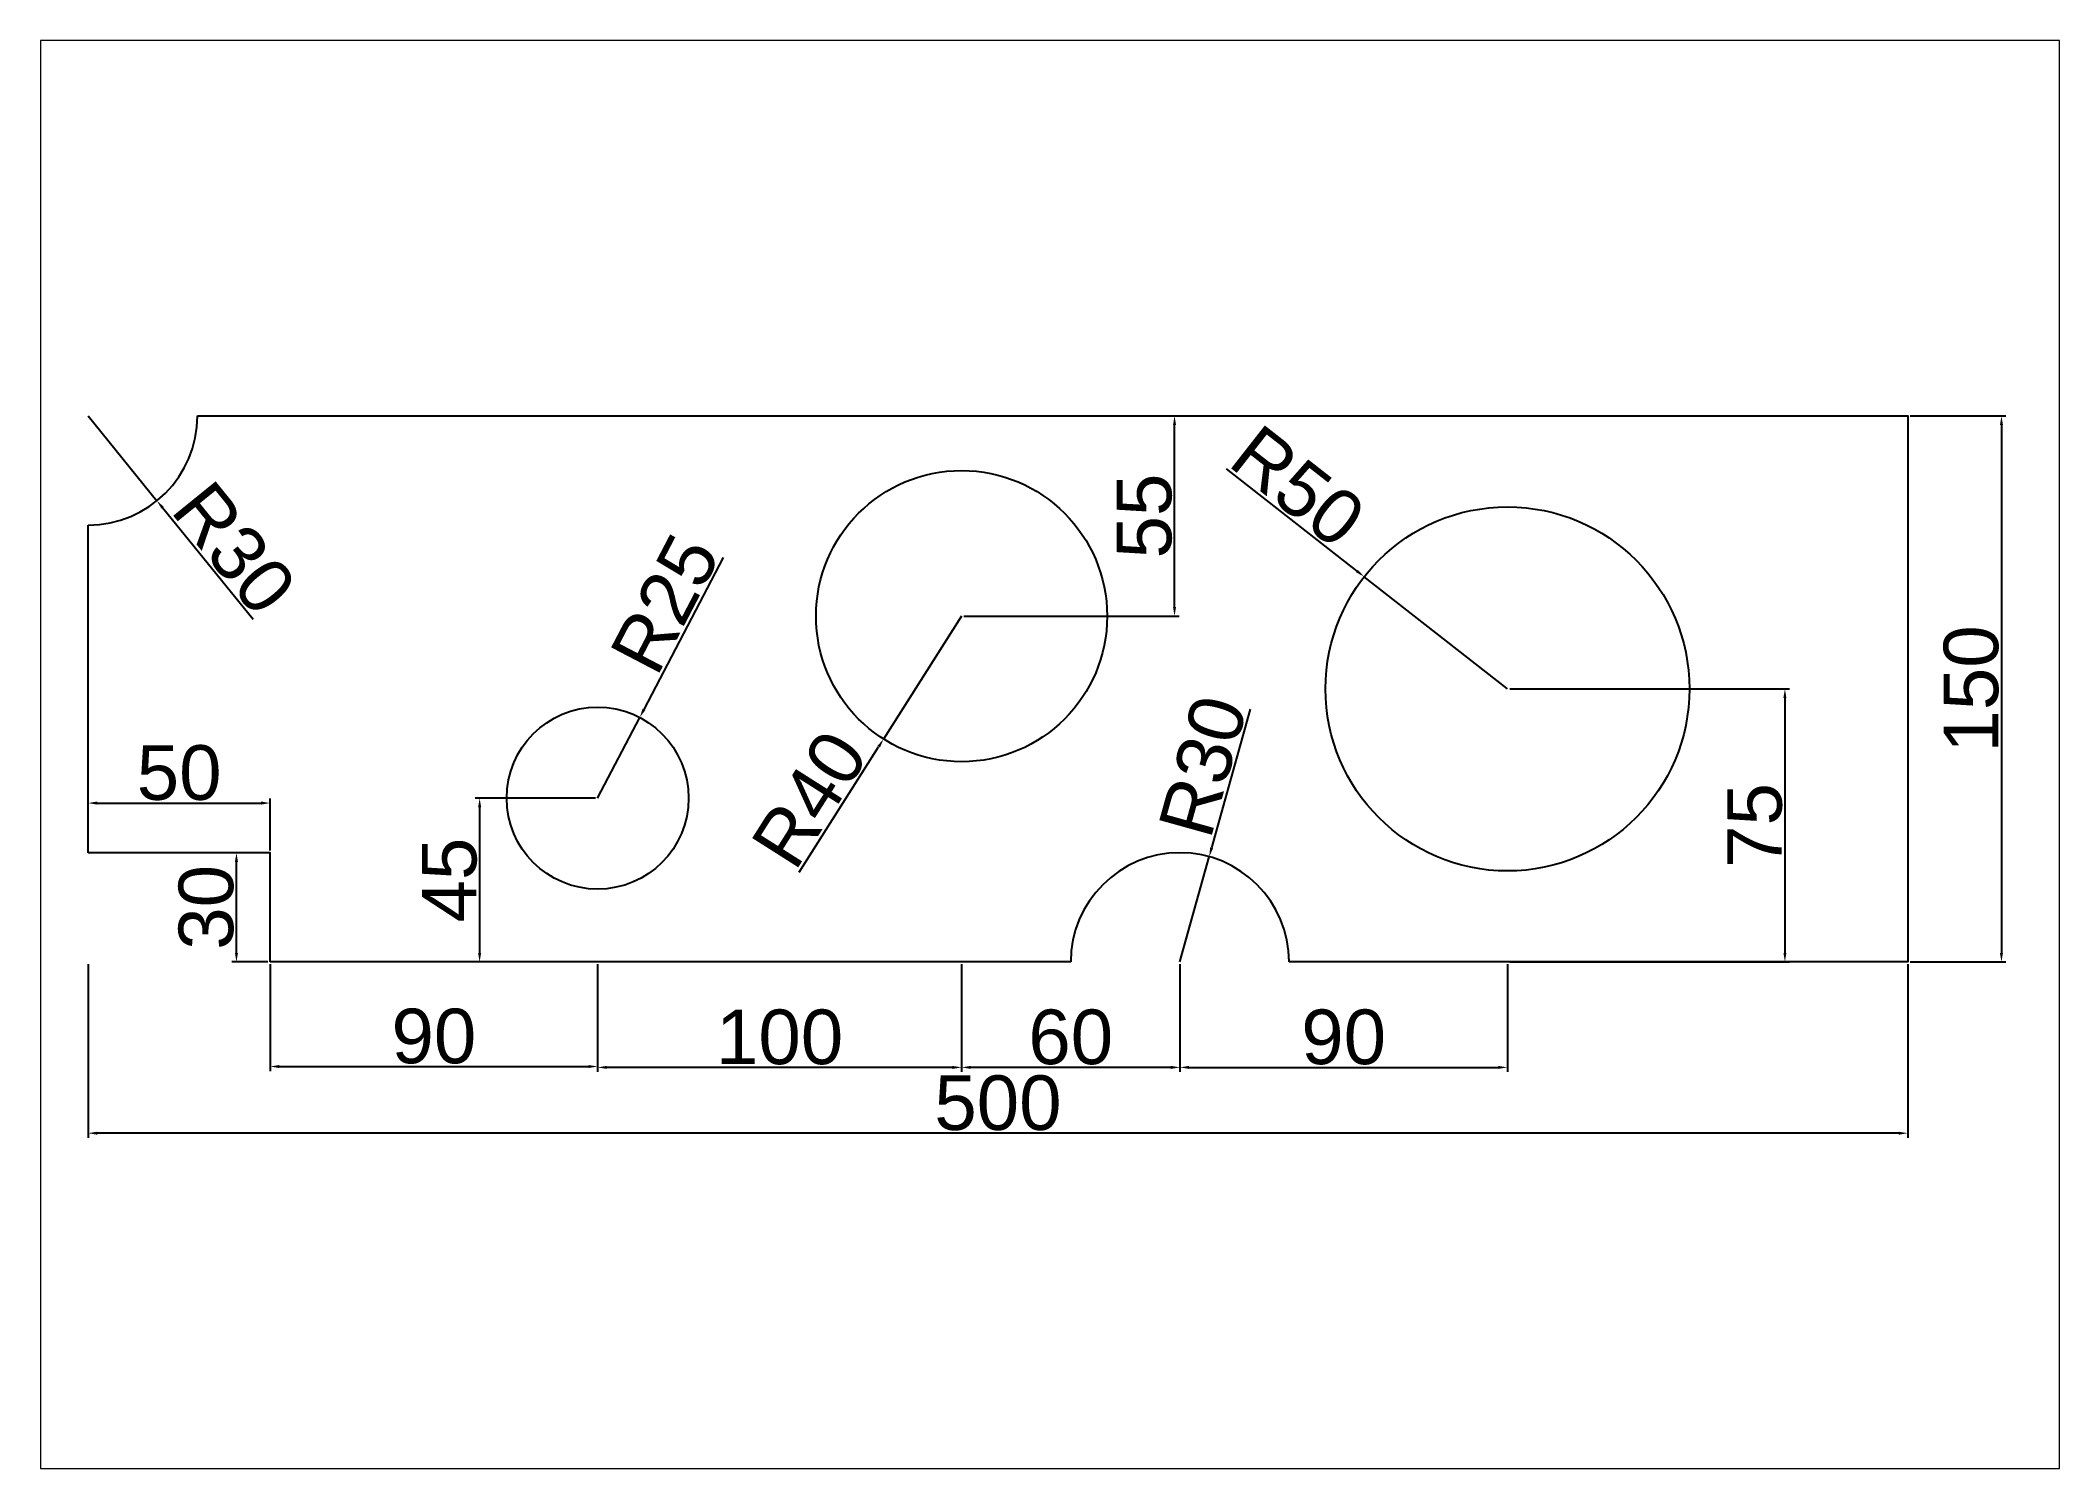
# Paper-space layout 'Layout7' of a CAD drawing. Header units: millimetres. Extents: x 30 to 267, y 21 to 189.
# The model-space entities are those that its viewports show. They can reach past a viewport. Long polylines and large blocks are cut down to what shows.
import ezdxf

# ---------------------------------------------------------------- set-up
doc = ezdxf.new("R2010")
doc.units = ezdxf.units.MM
doc.styles.get("Standard").update_dxf_attribs({"font": 'arial.ttf'})
doc.dimstyles.new('ISO-25', dxfattribs={"dimtxt": 2.5, "dimasz": 2.5, "dimexe": 1.25, "dimexo": 0.625, "dimtad": 1, "dimtxsty": 'Standard', "dimcen": 2.5, "dimadec": 0, "dimazin": 0, "dimtfac": 1, "dimtmove": 0, "dimatfit": 3, "dimfxl": 1, "dimarcsym": 0})

# ---------------------------------------------------------------- blocks, each defined once
blk = doc.blocks.new('*D158')
at = {"color": 0, "lineweight": -2, "transparency": 16777216}
for p, q in [((1595.58, 744.16), (1595.58, 758.43)), ((1598.08, 757.18), (1643.08, 757.18)), ((1645.58, 744.16), (1645.58, 758.43))]:
    blk.add_line(p, q, dxfattribs=at)
at = {"color": 0, "transparency": 16777216}
for points in [[(1598.08, 757.6), (1598.08, 756.76), (1595.58, 757.18)], [(1643.08, 757.6), (1643.08, 756.76), (1645.58, 757.18)]]:
    blk.add_solid(points, dxfattribs=at)
at = {"layer": 'Defpoints', "color": 0, "transparency": 16777216}
for p in [(1645.58, 757.18), (1595.58, 743.53), (1645.58, 743.53)]:
    blk.add_point(p, dxfattribs=at)
at = {"color": 0, "transparency": 16777216, "insert": (1620.58, 765.46), "char_height": 15, "attachment_point": 5}
blk.add_mtext('50', dxfattribs=at)
blk = doc.blocks.new('*D159')
at = {"color": 0, "lineweight": -2, "transparency": 16777216}
for p, q in [((1644.96, 743.53), (1635.08, 743.53)), ((1636.33, 716.03), (1636.33, 741.03)), ((1644.96, 713.53), (1635.08, 713.53))]:
    blk.add_line(p, q, dxfattribs=at)
at = {"color": 0, "transparency": 16777216}
for points in [[(1635.91, 741.03), (1636.74, 741.03), (1636.33, 743.53)], [(1635.91, 716.03), (1636.74, 716.03), (1636.33, 713.53)]]:
    blk.add_solid(points, dxfattribs=at)
at = {"layer": 'Defpoints', "color": 0, "transparency": 16777216}
for p in [(1636.33, 743.53), (1645.58, 743.53), (1645.58, 713.53)]:
    blk.add_point(p, dxfattribs=at)
at = {"color": 0, "transparency": 16777216, "insert": (1628.04, 728.53), "char_height": 15, "attachment_point": 5, "rotation": 90}
blk.add_mtext('30', dxfattribs=at)
blk = doc.blocks.new('*D149')
at = {"color": 0, "lineweight": -2, "transparency": 16777216}
for p, q in [((1645.58, 712.91), (1645.58, 683.56)), ((1735.58, 712.91), (1735.58, 683.56)), ((1648.08, 684.81), (1733.08, 684.81))]:
    blk.add_line(p, q, dxfattribs=at)
at = {"color": 0, "transparency": 16777216}
for points in [[(1648.08, 685.22), (1648.08, 684.39), (1645.58, 684.81)], [(1733.08, 685.22), (1733.08, 684.39), (1735.58, 684.81)]]:
    blk.add_solid(points, dxfattribs=at)
at = {"layer": 'Defpoints', "color": 0, "transparency": 16777216}
for p in [(1645.58, 713.53), (1735.58, 713.53), (1735.58, 684.81)]:
    blk.add_point(p, dxfattribs=at)
at = {"color": 0, "transparency": 16777216, "insert": (1690.58, 693.09), "char_height": 15, "attachment_point": 5}
blk.add_mtext('90', dxfattribs=at)
blk = doc.blocks.new('*D150')
at = {"color": 0, "lineweight": -2, "transparency": 16777216}
for p, q in [((1734.96, 758.53), (1701.9, 758.53)), ((1703.15, 756.03), (1703.15, 716.03)), ((1734.96, 713.53), (1701.9, 713.53))]:
    blk.add_line(p, q, dxfattribs=at)
at = {"color": 0, "transparency": 16777216}
for points in [[(1702.73, 756.03), (1703.56, 756.03), (1703.15, 758.53)], [(1702.73, 716.03), (1703.56, 716.03), (1703.15, 713.53)]]:
    blk.add_solid(points, dxfattribs=at)
at = {"layer": 'Defpoints', "color": 0, "transparency": 16777216}
for p in [(1735.58, 758.53), (1703.15, 713.53), (1735.58, 713.53)]:
    blk.add_point(p, dxfattribs=at)
at = {"color": 0, "transparency": 16777216, "insert": (1694.89, 736.03), "char_height": 15, "attachment_point": 5, "rotation": 90}
blk.add_mtext('45', dxfattribs=at)
blk = doc.blocks.new('*D151')
at = {"color": 0, "lineweight": -2, "transparency": 16777216}
for p, q in [((1836.21, 863.53), (1895.35, 863.53)), ((1894.1, 811.03), (1894.1, 861.03)), ((1836.21, 808.53), (1895.35, 808.53))]:
    blk.add_line(p, q, dxfattribs=at)
at = {"color": 0, "transparency": 16777216}
for points in [[(1893.69, 861.03), (1894.52, 861.03), (1894.1, 863.53)], [(1893.69, 811.03), (1894.52, 811.03), (1894.1, 808.53)]]:
    blk.add_solid(points, dxfattribs=at)
at = {"layer": 'Defpoints', "color": 0, "transparency": 16777216}
for p in [(1835.58, 863.53), (1894.1, 863.53), (1835.58, 808.53)]:
    blk.add_point(p, dxfattribs=at)
at = {"color": 0, "transparency": 16777216, "insert": (1885.85, 836.03), "char_height": 15, "attachment_point": 5, "rotation": 90}
blk.add_mtext('55', dxfattribs=at)
blk = doc.blocks.new('*D152')
at = {"color": 0, "lineweight": -2, "transparency": 16777216}
for p, q in [((1735.58, 712.91), (1735.58, 683.32)), ((1835.58, 712.91), (1835.58, 683.32)), ((1833.08, 684.57), (1738.08, 684.57))]:
    blk.add_line(p, q, dxfattribs=at)
at = {"color": 0, "transparency": 16777216}
for points in [[(1738.08, 684.98), (1738.08, 684.15), (1735.58, 684.57)], [(1833.08, 684.98), (1833.08, 684.15), (1835.58, 684.57)]]:
    blk.add_solid(points, dxfattribs=at)
at = {"layer": 'Defpoints', "color": 0, "transparency": 16777216}
for p in [(1735.58, 713.53), (1835.58, 713.53), (1735.58, 684.57)]:
    blk.add_point(p, dxfattribs=at)
at = {"color": 0, "transparency": 16777216, "insert": (1785.58, 692.85), "char_height": 15, "attachment_point": 5}
blk.add_mtext('100', dxfattribs=at)
blk = doc.blocks.new('*D160')
at = {"color": 0, "lineweight": -2, "transparency": 16777216}
for p, q in [((1835.58, 712.91), (1835.58, 683.32)), ((1895.58, 712.91), (1895.58, 683.32)), ((1893.08, 684.57), (1838.08, 684.57))]:
    blk.add_line(p, q, dxfattribs=at)
at = {"color": 0, "transparency": 16777216}
for points in [[(1838.08, 684.98), (1838.08, 684.15), (1835.58, 684.57)], [(1893.08, 684.98), (1893.08, 684.15), (1895.58, 684.57)]]:
    blk.add_solid(points, dxfattribs=at)
at = {"layer": 'Defpoints', "color": 0, "transparency": 16777216}
for p in [(1835.58, 713.53), (1895.58, 713.53), (1835.58, 684.57)]:
    blk.add_point(p, dxfattribs=at)
at = {"color": 0, "transparency": 16777216, "insert": (1865.58, 692.85), "char_height": 15, "attachment_point": 5}
blk.add_mtext('60', dxfattribs=at)
blk = doc.blocks.new('*D153')
at = {"color": 0, "lineweight": -2, "transparency": 16777216}
for p, q in [((1895.58, 712.91), (1895.58, 683.32)), ((1985.58, 712.91), (1985.58, 683.32)), ((1898.08, 684.57), (1983.08, 684.57))]:
    blk.add_line(p, q, dxfattribs=at)
at = {"color": 0, "transparency": 16777216}
for points in [[(1898.08, 684.98), (1898.08, 684.15), (1895.58, 684.57)], [(1983.08, 684.98), (1983.08, 684.15), (1985.58, 684.57)]]:
    blk.add_solid(points, dxfattribs=at)
at = {"layer": 'Defpoints', "color": 0, "transparency": 16777216}
for p in [(1895.58, 713.53), (1985.58, 713.53), (1985.58, 684.57)]:
    blk.add_point(p, dxfattribs=at)
at = {"color": 0, "transparency": 16777216, "insert": (1940.58, 692.85), "char_height": 15, "attachment_point": 5}
blk.add_mtext('90', dxfattribs=at)
blk = doc.blocks.new('*D154')
at = {"color": 0, "lineweight": -2, "transparency": 16777216}
for p, q in [((1986.21, 788.53), (2063.08, 788.53)), ((2061.83, 786.03), (2061.83, 716.03)), ((1986.21, 713.53), (2063.08, 713.53))]:
    blk.add_line(p, q, dxfattribs=at)
at = {"color": 0, "transparency": 16777216}
for points in [[(2061.41, 786.03), (2062.24, 786.03), (2061.83, 788.53)], [(2061.41, 716.03), (2062.24, 716.03), (2061.83, 713.53)]]:
    blk.add_solid(points, dxfattribs=at)
at = {"layer": 'Defpoints', "color": 0, "transparency": 16777216}
for p in [(1985.58, 788.53), (1985.58, 713.53), (2061.83, 713.53)]:
    blk.add_point(p, dxfattribs=at)
at = {"color": 0, "transparency": 16777216, "insert": (2053.57, 751.03), "char_height": 15, "attachment_point": 5, "rotation": 90}
blk.add_mtext('75', dxfattribs=at)
blk = doc.blocks.new('*D161')
at = {"color": 0, "lineweight": -2, "transparency": 16777216}
for p, q in [((2096.21, 863.53), (2122.58, 863.53)), ((2121.33, 861.03), (2121.33, 716.03)), ((2096.21, 713.53), (2122.58, 713.53))]:
    blk.add_line(p, q, dxfattribs=at)
at = {"color": 0, "transparency": 16777216}
for points in [[(2120.91, 861.03), (2121.75, 861.03), (2121.33, 863.53)], [(2120.91, 716.03), (2121.75, 716.03), (2121.33, 713.53)]]:
    blk.add_solid(points, dxfattribs=at)
at = {"layer": 'Defpoints', "color": 0, "transparency": 16777216}
for p in [(2095.58, 863.53), (2095.58, 713.53), (2121.33, 713.53)]:
    blk.add_point(p, dxfattribs=at)
at = {"color": 0, "transparency": 16777216, "insert": (2113.05, 788.53), "char_height": 15, "attachment_point": 5, "rotation": 90}
blk.add_mtext('150', dxfattribs=at)
blk = doc.blocks.new('*D155')
at = {"color": 0, "lineweight": -2, "transparency": 16777216}
for p, q in [((1595.58, 712.91), (1595.58, 665.24)), ((2095.58, 712.91), (2095.58, 665.24)), ((2093.08, 666.49), (1598.08, 666.49))]:
    blk.add_line(p, q, dxfattribs=at)
at = {"color": 0, "transparency": 16777216}
for points in [[(1598.08, 666.9), (1598.08, 666.07), (1595.58, 666.49)], [(2093.08, 666.9), (2093.08, 666.07), (2095.58, 666.49)]]:
    blk.add_solid(points, dxfattribs=at)
at = {"layer": 'Defpoints', "color": 0, "transparency": 16777216}
for p in [(1595.58, 713.53), (2095.58, 713.53), (1595.58, 666.49)]:
    blk.add_point(p, dxfattribs=at)
at = {"color": 0, "transparency": 16777216, "insert": (1845.58, 674.77), "char_height": 15, "attachment_point": 5}
blk.add_mtext('500', dxfattribs=at)
blk = doc.blocks.new('*D162')
at = {"color": 0, "lineweight": -2, "transparency": 16777216}
for p, q in [((1595.58, 863.53), (1614.47, 840.23)), ((1640.95, 807.57), (1616.05, 838.28))]:
    blk.add_line(p, q, dxfattribs=at)
at = {"color": 0, "transparency": 16777216}
blk.add_solid([(1616.37, 838.55), (1615.72, 838.02), (1614.47, 840.23)], dxfattribs=at)
at = {"layer": 'Defpoints', "color": 0, "transparency": 16777216}
for p in [(1595.58, 863.53), (1614.47, 840.23)]:
    blk.add_point(p, dxfattribs=at)
at = {"color": 0, "transparency": 16777216, "insert": (1635.72, 827.17), "char_height": 15, "attachment_point": 5, "rotation": 309.029}
blk.add_mtext('R30', dxfattribs=at)
blk = doc.blocks.new('*D163')
at = {"color": 0, "lineweight": -2, "transparency": 16777216}
for p, q in [((1770.08, 824.6), (1748.31, 782.91)), ((1735.58, 758.53), (1747.15, 780.69))]:
    blk.add_line(p, q, dxfattribs=at)
at = {"color": 0, "transparency": 16777216}
blk.add_solid([(1747.94, 783.1), (1748.68, 782.72), (1747.15, 780.69)], dxfattribs=at)
at = {"layer": 'Defpoints', "color": 0, "transparency": 16777216}
for p in [(1747.15, 780.69), (1735.58, 758.53)]:
    blk.add_point(p, dxfattribs=at)
at = {"color": 0, "transparency": 16777216, "insert": (1754.13, 811.94), "char_height": 15, "attachment_point": 5, "rotation": 62.4283}
blk.add_mtext('R25', dxfattribs=at)
blk = doc.blocks.new('*D156')
at = {"color": 0, "lineweight": -2, "transparency": 16777216}
for p, q in [((1835.58, 808.53), (1814.14, 774.76)), ((1790.91, 738.18), (1812.8, 772.65))]:
    blk.add_line(p, q, dxfattribs=at)
at = {"color": 0, "transparency": 16777216}
blk.add_solid([(1812.45, 772.88), (1813.15, 772.43), (1814.14, 774.76)], dxfattribs=at)
at = {"layer": 'Defpoints', "color": 0, "transparency": 16777216}
for p in [(1835.58, 808.53), (1814.14, 774.76)]:
    blk.add_point(p, dxfattribs=at)
at = {"color": 0, "transparency": 16777216, "insert": (1793.85, 758.26), "char_height": 15, "attachment_point": 5, "rotation": 57.5847}
blk.add_mtext('R40', dxfattribs=at)
blk = doc.blocks.new('*D157')
at = {"color": 0, "lineweight": -2, "transparency": 16777216}
for p, q in [((1914.9, 782.94), (1904.3, 744.84)), ((1895.58, 713.53), (1903.63, 742.43))]:
    blk.add_line(p, q, dxfattribs=at)
at = {"color": 0, "transparency": 16777216}
blk.add_solid([(1903.89, 744.95), (1904.7, 744.73), (1903.63, 742.43)], dxfattribs=at)
at = {"layer": 'Defpoints', "color": 0, "transparency": 16777216}
for p in [(1903.63, 742.43), (1895.58, 713.53)]:
    blk.add_point(p, dxfattribs=at)
at = {"color": 0, "transparency": 16777216, "insert": (1901.95, 767.31), "char_height": 15, "attachment_point": 5, "rotation": 74.4487}
blk.add_mtext('R30', dxfattribs=at)
blk = doc.blocks.new('*D164')
at = {"color": 0, "lineweight": -2, "transparency": 16777216}
for p, q in [((1908.31, 849.03), (1944.24, 820.9)), ((1985.58, 788.53), (1946.21, 819.35))]:
    blk.add_line(p, q, dxfattribs=at)
at = {"color": 0, "transparency": 16777216}
blk.add_solid([(1944.5, 821.22), (1943.99, 820.57), (1946.21, 819.35)], dxfattribs=at)
at = {"layer": 'Defpoints', "color": 0, "transparency": 16777216}
for p in [(1946.21, 819.35), (1985.58, 788.53)]:
    blk.add_point(p, dxfattribs=at)
at = {"color": 0, "transparency": 16777216, "insert": (1928, 844.13), "char_height": 15, "attachment_point": 5, "rotation": 321.9424}
blk.add_mtext('R50', dxfattribs=at)

msp = doc.modelspace()

# ---------------------------------------------------------------- linework, layer by layer
at = {"color": 0}
for points in [[(1625.582, 863.531), (2095.582, 863.531), (2095.582, 713.531), (1925.582, 713.531)], [(1595.582, 743.531), (1595.582, 833.531)], [(1645.582, 713.531), (1645.582, 743.531), (1595.582, 743.531)], [(1865.582, 713.531), (1645.582, 713.531)]]:
    msp.add_lwpolyline(points, dxfattribs=at)
for centre, radius in [((1835.582, 808.531), 40), ((1985.582, 788.531), 50), ((1735.582, 758.531), 25)]:
    msp.add_circle(centre, radius, dxfattribs=at)
for centre, start, end in [((1595.582, 863.531), 270, 0), ((1895.582, 713.531), 0, 180)]:
    msp.add_arc(centre, 30, start, end, dxfattribs=at)

# ---------------------------------------------------------------- dimensions: what is measured, and where the dimension line sits
at = {"color": 152, "true_color": 0x2776bb}
for center, mpoint, picture, middle in [((1595.582, 863.531), (1614.474, 840.227), '*D162', (1635.724, 827.175)), ((1895.582, 713.531), (1903.625, 742.433), '*D157', (1901.946, 767.315))]:
    dim = msp.add_radius_dim(center=center, mpoint=mpoint, dimstyle='ISO-25', override={"dimtxt": 15}, dxfattribs=at)
    dim.commit()
    dim.dimension.update_dxf_attribs({"geometry": picture, "text_midpoint": middle})
for base, p1, p2, picture, middle in [((1894.102, 863.531), (1835.582, 808.531), (1835.582, 863.531), '*D151', (1885.849, 836.031)), ((2121.33, 713.531), (2095.582, 863.531), (2095.582, 713.531), '*D161', (2113.047, 788.531)), ((2061.828, 713.531), (1985.582, 788.531), (1985.582, 713.531), '*D154', (2053.575, 751.031)), ((1703.147, 713.531), (1735.582, 758.531), (1735.582, 713.531), '*D150', (1694.894, 736.031)), ((1636.325, 743.531), (1645.582, 713.531), (1645.582, 743.531), '*D159', (1628.036, 728.531))]:
    dim = msp.add_linear_dim(base=base, p1=p1, p2=p2, angle=90, dimstyle='ISO-25', override={"dimtxt": 15}, dxfattribs=at)
    dim.commit()
    dim.dimension.update_dxf_attribs({"geometry": picture, "text_midpoint": middle})
for center, mpoint, picture, middle in [((1985.582, 788.531), (1946.213, 819.354), '*D164', (1922.894, 837.61)), ((1735.582, 758.531), (1747.154, 780.692), '*D163', (1761.468, 808.106)), ((1835.582, 808.531), (1814.14, 774.764), '*D156', (1800.84, 753.819))]:
    dim = msp.add_radius_dim(center=center, mpoint=mpoint, dimstyle='ISO-25', override={"dimtxt": 15}, dxfattribs=at)
    dim.commit()
    dim.dimension.update_dxf_attribs({"geometry": picture, "text_midpoint": middle, "dimtype": 164})
for base, p1, p2, picture, middle in [((1645.582, 757.179), (1595.582, 743.531), (1645.582, 743.531), '*D158', (1620.582, 765.463)), ((1595.582, 666.488), (2095.582, 713.531), (1595.582, 713.531), '*D155', (1845.582, 674.772)), ((1735.582, 684.805), (1645.582, 713.531), (1735.582, 713.531), '*D149', (1690.582, 693.089)), ((1735.582, 684.566), (1835.582, 713.531), (1735.582, 713.531), '*D152', (1785.582, 692.849)), ((1835.582, 684.566), (1895.582, 713.531), (1835.582, 713.531), '*D160', (1865.582, 692.849)), ((1985.582, 684.566), (1895.582, 713.531), (1985.582, 713.531), '*D153', (1940.582, 692.849))]:
    dim = msp.add_linear_dim(base=base, p1=p1, p2=p2, dimstyle='ISO-25', override={"dimtxt": 15}, dxfattribs=at)
    dim.commit()
    dim.dimension.update_dxf_attribs({"geometry": picture, "text_midpoint": middle})

psp = doc.layouts.new('Layout7')

# ---------------------------------------------------------------- viewports
at = {"layer": '0', "view_target_point": (6591.28, 1414.618)}
psp.add_viewport(center=(148.5, 105), size=(237.6, 168), view_center_point=(-4731.399, -644.099), view_height=392.32813, dxfattribs=at)

doc.saveas('drawing.dxf')
